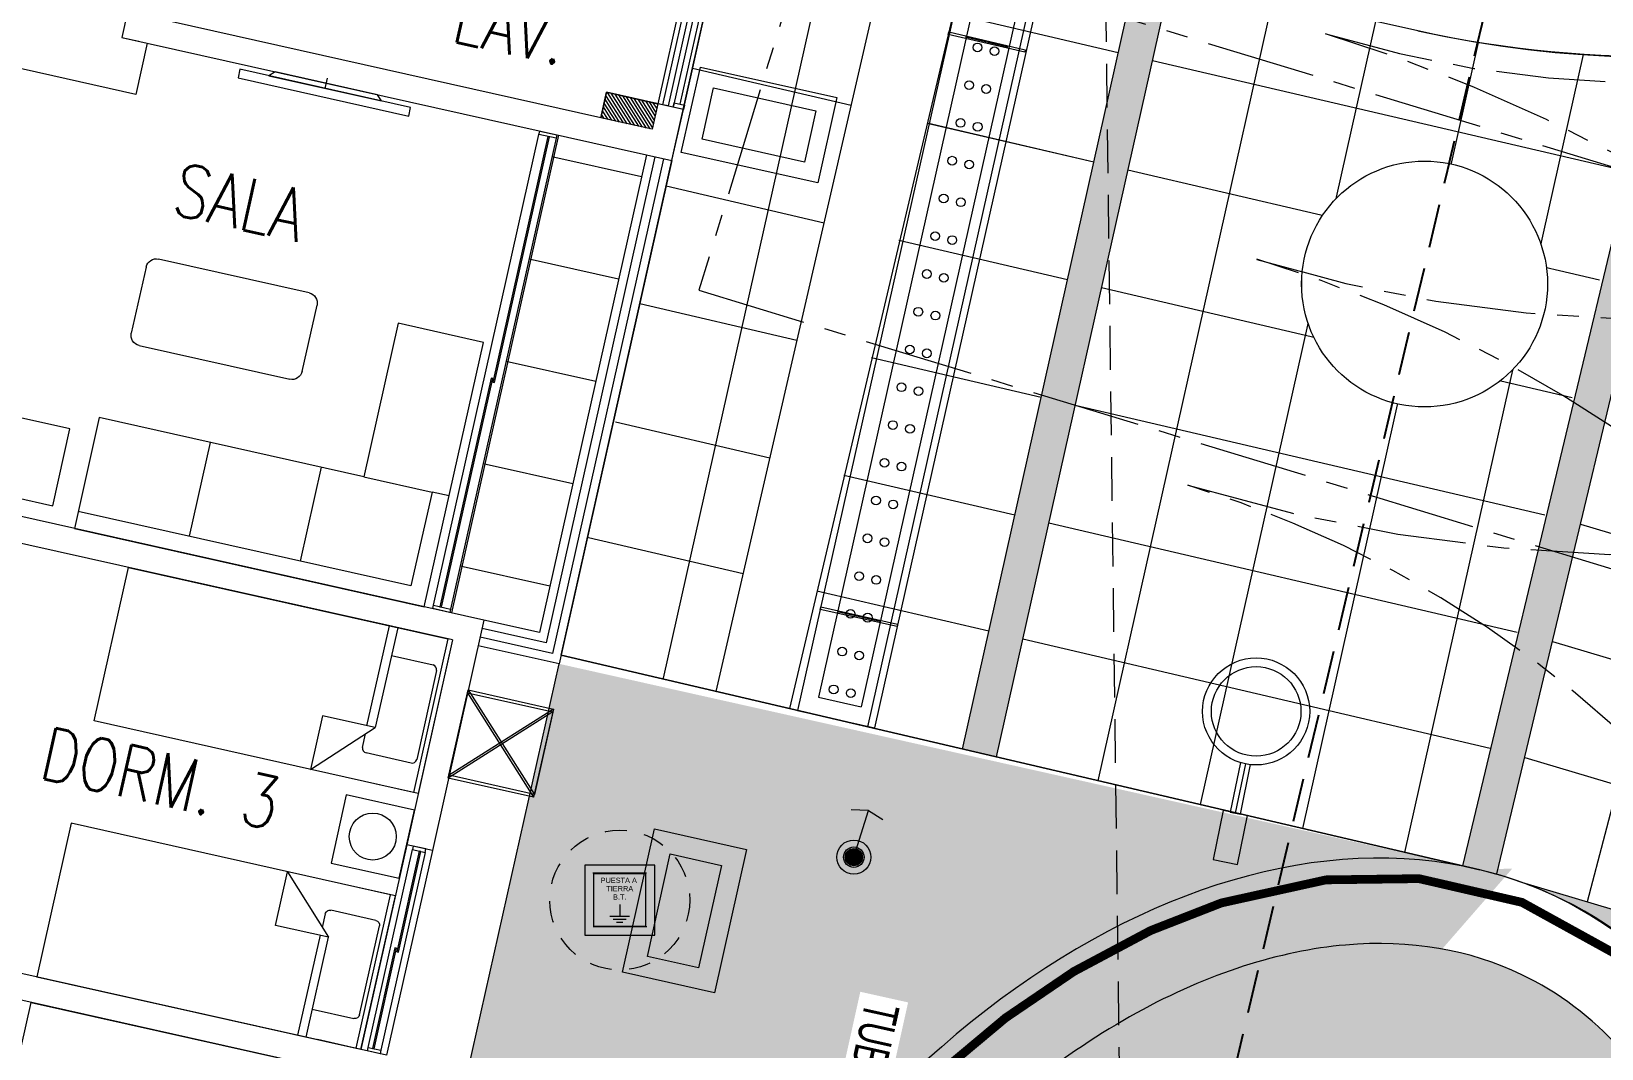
# Model space of a CAD drawing. Header units: millimetres. Extents: x 2471 to 2909, y 1327 to 1568.
# Drawn here: x 2634.28 to 2643.26, y 1494.86 to 1500.68 of the extents above; entities that cross this region are included whole.
import ezdxf
from ezdxf.enums import TextEntityAlignment as Align
from ezdxf.xclip import XClip

# ---------------------------------------------------------------- set-up
doc = ezdxf.new("R2010")
doc.units = ezdxf.units.MM
doc.header["$XCLIPFRAME"] = 2
doc.set_wipeout_variables(frame=1)
for name, pattern in [('ACAD_ISO07W100', [3, 0, -3]), ('CENTER', [2, 1.25, -0.25, 0.25, -0.25]), ('DASHED2', [0.375, 0.25, -0.125]), ('HIDDEN', [0.375, 0.25, -0.125])]:
    doc.linetypes.add(name, pattern=pattern)
doc.layers.get('0').update_dxf_attribs({"color": 251, "lineweight": 9})
doc.layers.get('DEFPOINTS').update_dxf_attribs({"color": 251, "lineweight": 9})
for name, color, linetype, lineweight in [('000 SOS 911 TEXTOS ACI', 7, 'Continuous', 9), ('000 SOS 911 TUB. ENTERRADA  ACI', 5, 'DASHED2', 25), ('A-Adoquines', 251, 'Continuous', 13), ('A-BARANDAS', 251, 'Continuous', 13), ('A-ESTRUCTURA-HATCH', 251, 'Continuous', 13), ('A-HATCH', 251, 'Continuous', 13), ('A-MOBILIARIO', 251, 'Continuous', 13), ('A-MURO BAJO', 251, 'Continuous', 13), ('A-MUROS', 251, 'Continuous', 13), ('A-PROYECCIONES', 251, 'HIDDEN', 13), ('A_30_DispositivosElect', 251, 'Continuous', 13), ('A_30_DispositivosSanit', 251, 'Continuous', 13), ('A_30_TableroElect', 251, 'Continuous', 13), ('A_50_TextoAmbiente', 251, 'Continuous', 13), ('DLP_MOBILIARIO FIJO', 251, 'Continuous', 13), ('DLP_MURO BAJO', 251, 'Continuous', 13), ('DLP_VERDE', 251, 'Continuous', 13)]:
    doc.layers.add(name, color=color, linetype=linetype, lineweight=lineweight)
doc.styles.add('ARIAL', font='arial.ttf')
doc.styles.add('PIPE', font='ARIALN.TTF', dxfattribs={"width": 0.8})
doc.styles.add('R100-200', font='romans.shx', dxfattribs={"width": 0.8, "height": 0.3})
pattern_1 = [(252.5, (2626.45104, 1388.43235), (0.1028379, -0.13710426), [0, -0.135128, 0, -0.15113, 0, -0.1444625]), (222.5, (2626.45104, 1388.43235), (0.01502412, -0.29575865), [0, -0.072898, 0, -0.121793, 0, -0.0466725]), (182.5, (2626.54062, 1388.49507), (-0.22649154, -0.15920515), [0, -0.04445, 0, -0.16002, 0, -0.208915]), (172.5, (2626.54062, 1388.49507), (-0.17416064, -0.21719985), [0, -0.022225, 0, -0.104902, 0, -0.120015])]

# ---------------------------------------------------------------- blocks, each defined once
blk = doc.blocks.new('TRAZO 2')
at = {"layer": 'A-Adoquines'}
h = blk.add_hatch(color=9, dxfattribs=at)
h.dxf.hatch_style = 1
h.paths.add_polyline_path([(71.0184, 154.4135), (70.8233, 154.4572), (69.8228, 149.9898), (70.0176, 149.9443)])
h.paths.add_polyline_path([(73.991, 153.9212), (80.1849, 152.0737), (80.2437, 152.2648), (74.4717, 153.9865, -0.02703), (73.7921, 153.9492), (72.6844, 149.3209), (72.782, 149.2981), (72.7821, 149.2981, -0.01102), (72.8785, 149.2727)])
h.paths.add_polyline_path([(73.02, 149.2271, -0.025435), (73.2322, 149.1385, -0.057742), (73.7338, 148.8055), (78.7224, 147.3175), (78.7811, 147.5087)])
h.paths.add_polyline_path([(79.8816, 147.1805), (79.2498, 147.3689), (79.1915, 147.1776), (79.8231, 146.9892)])
h.paths.add_polyline_path([(80.7025, 152.128), (80.6441, 151.9367), (81.2791, 151.7473), (81.3376, 151.9386)])
h.paths.add_polyline_path([(82.3803, 157.6248), (82.3219, 157.4335), (82.9595, 157.2388), (83.018, 157.43)])
h.paths.add_polyline_path([(79.8125, 158.409, -0.007938), (79.751, 158.2187), (81.875, 157.57), (81.9338, 157.7611)])
h.paths.add_polyline_path([(83.5662, 161.5103), (84.1993, 161.3169), (84.2597, 161.5146), (83.6266, 161.708)])
at = {"color": 8}
for p, q in [((70.7148, 153.9728), (69.7626, 154.1954)), ((73.6344, 153.2903), (70.9095, 153.9273))]:
    blk.add_line(p, q, dxfattribs=at)
for points in [[(68.1135, 150.3951), (69.471, 156.4568)], [(69.2823, 150.1162), (70.2816, 154.5786)], [(70.5984, 149.8086), (71.6004, 154.2831)], [(71.1834, 149.6718), (72.1866, 154.1517)], [(71.7684, 149.5351), (72.7752, 154.031)], [(72.3534, 149.3983), (73.3756, 153.9627)], [(69.1867, 153.6714), (68.2791, 153.8834)], [(74.6087, 153.7369), (73.3957, 149.1151)], [(70.5747, 153.3471), (69.6221, 153.5688)], [(70.5747, 153.3471), (69.6223, 153.5696)], [(73.4672, 152.6712), (70.7694, 153.3016)], [(69.0317, 152.999), (68.1283, 153.2101)], [(70.4239, 152.6737), (69.4595, 152.899)], [(73.3102, 151.9993), (70.6186, 152.6282)], [(68.8767, 152.3266), (67.9775, 152.5367)], [(70.2731, 152.0004), (69.3025, 152.2271)], [(73.1532, 151.3274), (70.4678, 151.9548)], [(68.7217, 151.6543), (67.839, 151.8605)], [(70.1223, 151.327), (69.1454, 151.5553)], [(72.9962, 150.6555), (70.3171, 151.2815)], [(73.3579, 151.276), (79.3866, 149.4778)], [(68.569, 150.9916), (67.6843, 151.1983)], [(69.9737, 150.6634), (68.9906, 150.8931)], [(72.8415, 149.9933), (70.1685, 150.6179)], [(73.1971, 150.6039), (79.1838, 148.8182)], [(73.0391, 149.9415), (80.0825, 147.8406)]]:
    blk.add_lwpolyline(points, dxfattribs=at)
for points in [[(69.8228, 149.9894), (70.8233, 154.4572)], [(70.0179, 149.9457), (71.0184, 154.4135)], [(72.6845, 149.3214), (73.7921, 153.9492)], [(72.879, 149.2749), (73.991, 153.9212), (80.1849, 152.0737)], [(72.782, 149.2981), (72.7821, 149.2981)], [(73.02, 149.2271), (78.7811, 147.5087)]]:
    blk.add_lwpolyline(points)
at = {"layer": 'A-Adoquines'}
blk.add_lwpolyline([(83.1884, 161.8409), (80.0215, 161.1566, -0.524695), (72.4278, 154.0976), (69.8811, 154.6684), (68.8335, 150.2211), (68.414, 150.3192), (69.81, 156.3753)], format="xyb", dxfattribs=at)
at = {"layer": 'A-HATCH'}
blk.add_lwpolyline([(65.6745, 142.2588), (66.9205, 141.9821), (67.1264, 142.9013), (67.3485, 142.8495, 0.099711), (67.7331, 141.2778, 0.257304), (69.6096, 139.8671, 0.13775), (71.3236, 140.2015, 0.129174), (73.5221, 142.1857, 0.104349), (74.6844, 145.0037, 0.124556), (74.561, 147.5253, 0.208461), (73.2322, 149.1385, 0.052972), (72.7817, 149.2982), (67.5273, 150.5264), (68.8822, 156.5832), (69.81, 156.3753)], format="xyb", dxfattribs=at)
blk = doc.blocks.new('EST P1')
at = {"layer": 'A-ESTRUCTURA-HATCH'}
h = blk.add_hatch(dxfattribs=at)
h.set_pattern_fill('ANSI31', color=256, scale=0.02)
h.set_pattern_definition([(45, (-226392.07709, -8188203.05961), (-0.04490128060535, 0.04490128060535), [])])
h.paths.add_polyline_path([(-3.61, 5.05), (-3.61, 4.85), (-44.785, 4.85), (-44.785, -0.15), (-46.99, -0.15), (-46.99, -11.15), (-3.61, -11.1501), (-3.61, -11.4001), (-47.24, -11.4001), (-47.24, 0.15), (-45.035, 0.15), (-45.035, 5.05)])
h.paths.add_polyline_path([(5.8757, 4.85), (5.8757, 5.05), (35.53, 5.05), (35.53, 4.85)])
h.paths.add_polyline_path([(47.915, 5.05), (35.58, 5.05), (35.58, 4.85), (47.915, 4.85)])
h.paths.add_polyline_path([(51.865, 4.85), (53.3757, 4.85), (53.3757, 5.05), (51.865, 5.05)])
edge = h.paths.add_edge_path()
edge.add_arc((63.3007, -0.15), 9.7, 360, 540)
edge.add_line((53.6007, -0.15), (53.8007, -0.15))
edge.add_arc((63.3007, -0.15), 9.5, 0.90471, 180, ccw=False)
edge.add_line((72.7995, 0), (70.3507, 0))
edge.add_line((70.3507, 0), (70.3507, -0.1499))
edge.add_line((70.3507, -0.1499), (73.0007, -0.15))
edge = h.paths.add_edge_path()
edge.add_arc((63.3007, -0.15), 3.3, 0.00085, 49.99468)
edge.add_line((65.4221, 2.3777), (65.4222, -0.15))
edge.add_line((65.4222, -0.15), (65.2722, -0.15))
edge.add_line((65.2722, -0.15), (65.2721, 2.4964))
edge.add_arc((63.3007, -0.15), 3.3, 53.31658, 179.99996)
edge.add_line((60.0007, -0.15), (59.8007, -0.15))
edge.add_arc((63.3007, -0.15), 3.5, 2.45736, 179.99993, ccw=False)
edge.add_line((66.7975, 0.0001), (69.4507, 0))
edge.add_line((69.4507, 0), (69.4507, -0.1499))
edge.add_line((69.4507, -0.1499), (66.6007, -0.1499))
h.paths.add_polyline_path([(-3.56, -11.15), (35.53, -11.15), (35.53, -11.4001), (-3.56, -11.4001)])
h.paths.add_polyline_path([(35.58, -11.1501), (71.88, -11.1501), (71.88, -11.4001), (35.58, -11.4)])
blk = doc.blocks.new('A$C47ad906b')
at = {"linetype": 'ACAD_ISO07W100'}
blk.add_blockref('EST P1', (27.0859, 53.6317), dxfattribs=at)
blk = doc.blocks.new('IS_PLANTA GENERAL')
for p, q in [((12.3185, -40.336), (11.3199, -44.7947)), ((12.3943, -40.4554), (11.4394, -44.719)), ((12.7577, -40.4343), (11.7591, -44.8931)), ((12.6382, -40.5101), (11.6833, -44.7737)), ((12.1804, -40.9272), (12.1839, -40.9126)), ((12.6186, -41.0295), (12.1804, -40.9272)), ((12.1839, -40.9126), (12.6221, -41.0149)), ((12.5229, -40.9999), (12.2794, -40.943)), ((12.6221, -41.0149), (12.6186, -41.0295)), ((11.4495, -44.2162), (11.4528, -44.2015)), ((11.8886, -44.3145), (11.4495, -44.2162)), ((11.4528, -44.2015), (11.8919, -44.2999)), ((11.7926, -44.2857), (11.5486, -44.2311)), ((11.8919, -44.2999), (11.8886, -44.3145)), ((11.4394, -44.719), (11.6833, -44.7737)), ((11.4394, -44.719), (11.6833, -44.7737)), ((11.3199, -44.7947), (11.7591, -44.8931))]:
    blk.add_line(p, q)
for centre in [(12.3488, -41.0014), (12.4464, -41.0233), (12.3005, -41.2175), (12.398, -41.2393), (12.2521, -41.4335), (12.3497, -41.4553), (12.2037, -41.6495), (12.3013, -41.6714), (12.1553, -41.8655), (12.2529, -41.8874), (12.1069, -42.0816), (12.2045, -42.1034), (12.0586, -42.2976), (12.1561, -42.3194), (12.0102, -42.5136), (12.1078, -42.5355), (11.9618, -42.7296), (12.0594, -42.7515), (11.9134, -42.9456), (12.011, -42.9675), (11.865, -43.1617), (11.9626, -43.1835), (11.8166, -43.3777), (11.9142, -43.3995), (11.7683, -43.5937), (11.8658, -43.6156), (11.7199, -43.8097), (11.8175, -43.8316), (11.6715, -44.0258), (11.7691, -44.0476), (11.6231, -44.2418), (11.7207, -44.2636), (11.5747, -44.4578), (11.6723, -44.4797), (11.5263, -44.6738), (11.6239, -44.6957)]:
    blk.add_circle(centre, 0.025)
blk = doc.blocks.new('1 PLAZA')
for p, q in [((-0.45, 0), (0.45, 0)), ((-0.45, 0), (-0.45, -0.2551)), ((0.45, 0), (0.45, -0.2551)), ((-0.2859, -0.3221), (-0.2859, -0.0781)), ((-0.2592, -0.0513), (0.2619, -0.0513)), ((0.2887, -0.0781), (0.2887, -0.3415)), ((-0.45, -0.3221), (0.1356, -0.3221)), ((0.45, -0.6318), (0.1356, -0.3221)), ((0.1356, -0.3221), (0.1356, -0.6318)), ((0.1356, -0.371), (-0.45, -0.371)), ((0.2619, -0.3683), (0.1825, -0.3683)), ((0.1356, -0.6318), (0.45, -0.6318))]:
    blk.add_line(p, q)
blk.add_lwpolyline([(-0.45, -1.9), (-0.45, -0.0287), (0.45, -0.0287), (0.45, -1.9)], close=True)
for centre, start, end in [((-0.2592, -0.0781), 90, 180), ((0.2619, -0.0781), 0, 90), ((0.2619, -0.3415), 270, 0)]:
    blk.add_arc(centre, 0.0267, start, end)
blk = doc.blocks.new('A$C4BFA03A9')
for points in [[(0.06, -0.5), (0.11, -0.5), (0.11, 0.5), (0.06, 0.5)], [(0.03, -0.3), (0.06, -0.33), (0.06, 0.33), (0.03, 0.3)]]:
    blk.add_lwpolyline(points, close=True)
at = {"layer": 'A-PROYECCIONES', "ltscale": 0.15}
blk.add_line((0.06, 0), (0, 0), dxfattribs=at)
blk = doc.blocks.new('VELADOR')
blk.add_lwpolyline([(0, 0.4), (0, 0), (0.4, 0), (0.4, 0.4)], close=True)
blk.add_circle((0.2, 0.2), 0.1344)
blk = doc.blocks.new('VP.120')
at = {"layer": 'A-MURO BAJO'}
for p, q in [((0, 0), (1.2, 0)), ((0, -0.15), (1.2, -0.15))]:
    blk.add_line(p, q, dxfattribs=at)
at = {"layer": 'DLP_MOBILIARIO FIJO', "color": 251}
for p, q in [((0.02, -0.0375), (1.18, -0.0375)), ((1.18, -0.1125), (0.02, -0.1125))]:
    blk.add_line(p, q, dxfattribs=at)
at = {"layer": 'DLP_MOBILIARIO FIJO', "color": 6}
for points in [[(0, -0.1125), (0.02, -0.1125), (0.02, -0.0375), (0, -0.0375)], [(1.2, -0.1125), (1.18, -0.1125), (1.18, -0.0375), (1.2, -0.0375)]]:
    blk.add_lwpolyline(points, close=True, dxfattribs=at)
at = {"layer": 'DLP_MOBILIARIO FIJO', "elevation": 0}
for points in [[(0.61, -0.0625), (0.02, -0.0625), (0.02, -0.0725), (0.61, -0.0725)], [(0.59, -0.0875), (1.18, -0.0875), (1.18, -0.0775), (0.59, -0.0775)]]:
    blk.add_lwpolyline(points, close=True, dxfattribs=at)
blk = doc.blocks.new('SOFA SEC')
for p, q in [((0, 0.65), (0.1, 0.65)), ((0.1, 0.65), (0.1, 0.1)), ((0.5, 0.65), (0.1, 0.65)), ((0.75, 0.65), (0.75, 0.1)), ((1.4, 0.65), (1.4, 0.1)), ((0.1, 0.1), (2.05, 0.1))]:
    blk.add_line(p, q)
blk.add_lwpolyline([(0.5, 1.55), (0.5, 0.65), (2.05, 0.65), (2.05, 0), (0, 0), (0, 1.55)], close=True)
blk = doc.blocks.new('MESA CENTRO')
for p, q in [((-0.1937, 0), (0.1937, 0)), ((-0.2537, -0.9421), (-0.2537, -0.06)), ((0.2537, -0.06), (0.2537, -0.9421)), ((0.1937, -1.0021), (-0.1937, -1.0021))]:
    blk.add_line(p, q)
for centre, start, end in [((-0.1937, -0.06), 90, 180), ((0.1937, -0.06), 0, 90), ((-0.1937, -0.9421), 180, 270), ((0.1937, -0.9421), 270, 0)]:
    blk.add_arc(centre, 0.06, start, end)
blk = doc.blocks.new('TF_P1')
at = {"layer": 'A-HATCH'}
h = blk.add_hatch(dxfattribs=at)
h.set_pattern_fill('ANSI31', color=8, scale=0.005)
h.set_pattern_definition([(45, (12.150002, 4.725006), (-0.01122532, 0.01122532), [])])
h.paths.add_polyline_path([(12, 10.6), (11.85, 10.6), (11.85, 10.9), (12, 10.9)])
h = blk.add_hatch(dxfattribs=at)
h.set_pattern_fill('_USER', color=8, scale=0.6, double=1, pattern_type=0)
h.set_pattern_definition([(0, (12.15, 10.9), (0, 0.6), []), (90, (12.15, 10.9), (-0.6, 4e-17), [])])
h.paths.add_polyline_path([(12.15, 10.9), (12.15, 10.375), (14.95, 10.375), (14.95, 10.9)])
at = {"color": 8}
blk.add_lwpolyline([(11.85, 10.93), (10.5, 10.93), (10.5, 10.96), (11.85, 10.96)], close=True, dxfattribs=at)
at = {"layer": 'A-BARANDAS', "color": 8, "elevation": 0}
for points in [[(12.15, 11), (15.05, 11), (15.05, 10.575)], [(12.15, 10.95), (15, 10.95), (15, 10.575)]]:
    blk.add_lwpolyline(points, dxfattribs=at)
at = {"layer": 'A-HATCH', "color": 8}
blk.add_lwpolyline([(12, 10.6), (11.85, 10.6), (11.85, 10.9), (12, 10.9)], close=True, dxfattribs=at)
at = {"layer": 'A-MOBILIARIO', "color": 8}
for p, q in [((11.825, 11.05), (10.4375, 11.05)), ((11.825, 11.025), (10.4375, 11.025))]:
    blk.add_line(p, q, dxfattribs=at)
at = {"layer": 'A-MOBILIARIO', "color": 8, "elevation": 0}
for points in [[(11.85, 10.99), (11.825, 10.99), (11.825, 11.05), (11.85, 11.05)], [(14.4, 8.025), (14.4, 7.575), (14.85, 7.575), (14.85, 8.025)]]:
    blk.add_lwpolyline(points, close=True, dxfattribs=at)
at = {"layer": 'A-MUROS', "color": 8}
for p, q in [((11.85, 11.05), (11.85, 10.9)), ((11.85, 11.05), (11.85, 10.6)), ((12.15, 11.05), (11.85, 11.05)), ((12.15, 7.825), (12.15, 11.05)), ((11.85, 10.6), (12, 10.6)), ((12, 10.6), (12, 7.825)), ((14.95, 10.575), (14.95, 7.175)), ((14.95, 10.575), (16.3, 10.575)), ((16.3, 10.575), (16.3, 10.425)), ((17.5, 10.575), (17.5, 7.175)), ((17.65, 10.575), (17.65, 7.175)), ((15.1, 10.425), (15.1, 7.525)), ((15.1, 10.425), (16.3, 10.425)), ((12, 7.825), (12.15, 7.825))]:
    blk.add_line(p, q, dxfattribs=at)
at = {"layer": 'DLP_MOBILIARIO FIJO', "color": 8, "elevation": 0}
for points in [[(12.17, 10.275), (12.15, 10.275), (12.15, 10.375), (12.17, 10.375)], [(13.61, 10.3375), (12.17, 10.3375), (12.17, 10.3275), (13.61, 10.3275)], [(14.95, 10.275), (14.93, 10.275), (14.93, 10.375), (14.95, 10.375)], [(13.59, 10.3125), (14.93, 10.3125), (14.93, 10.3225), (13.59, 10.3225)]]:
    blk.add_lwpolyline(points, close=True, dxfattribs=at)
at = {"layer": 'DLP_MURO BAJO', "color": 8}
for p, q in [((15.1, 11.05), (15.1, 10.575)), ((10.5, 10.99), (11.85, 10.99)), ((10.5, 10.9), (11.85, 10.9)), ((12.17, 10.375, 0), (14.93, 10.375, 0)), ((14.93, 10.275, 0), (12.17, 10.275, 0))]:
    blk.add_line(p, q, dxfattribs=at)
at = {"layer": 'DLP_MURO BAJO', "color": 8, "elevation": 0}
for points in [[(12.15, 11.05), (15.1, 11.05)], [(12.15, 10.9), (14.95, 10.9), (14.95, 10.575)], [(12.15, 7.975), (12.45, 7.975), (12.45, 6.575), (12, 6.575), (12, 7.825), (12.15, 7.825), (12.15, 7.925)]]:
    blk.add_lwpolyline(points, dxfattribs=at)
at = {"color": 8}
blk.add_blockref('VP.120', (16.3, 10.575, 0), dxfattribs=at)
at = {"layer": 'A-MOBILIARIO', "color": 8, "extrusion": (-4.49068e-08, 3.60286e-08, 1)}
for name, p in [('1 PLAZA', (15.55, 10.425, 0)), ('VELADOR', (16.0971, 10.025, 0)), ('1 PLAZA', (18.1, 10.425, 0))]:
    blk.add_blockref(name, p, dxfattribs=at)
at = {"layer": 'A-MOBILIARIO', "color": 8, "extrusion": (-4.49068e-08, -3.60286e-08, -1), "zscale": -1}
blk.add_blockref('1 PLAZA', (-17.05, 10.425, 0), dxfattribs=at)
at = {"layer": 'A-MOBILIARIO', "color": 8, "xscale": -1}
for name, p, rotation in [('SOFA SEC', (14.95, 10.225, 0), 90.00043285210192), ('MESA CENTRO', (13.5947, 8.2479, 0), 180.0000225791111)]:
    blk.add_blockref(name, p, dxfattribs=dict(at, rotation=rotation))
at = {"layer": 'A-MOBILIARIO', "color": 8}
blk.add_blockref('A$C4BFA03A9', (12.12, 9.025, 0), dxfattribs=at)
blk = doc.blocks.new('A$C4760cff2')
at = {"layer": 'A_50_TextoAmbiente', "style": 'R100-200', "width": 0.8}
for s, p in [('LAV.', (20.9551, 35.3673)), ('SALA', (19.3538, 34.3799)), ('DORM. 3', (18.5967, 31.1532))]:
    blk.add_text(s, height=0.3, rotation=347.38086, dxfattribs=at).set_placement(p)
blk = doc.blocks.new('Buzoneta Proy')
blk.add_wipeout([(1.5, 0), (1.487, 0.196), (1.449, 0.388), (1.386, 0.574), (1.299, 0.75), (1.19, 0.913), (1.061, 1.061), (0.913, 1.19), (0.75, 1.299), (0.574, 1.386), (0.388, 1.449), (0.196, 1.487), (0, 1.5), (-0.196, 1.487), (-0.388, 1.449), (-0.574, 1.386), (-0.75, 1.299), (-0.913, 1.19), (-1.061, 1.061), (-1.19, 0.913), (-1.299, 0.75), (-1.386, 0.574), (-1.449, 0.388), (-1.487, 0.196), (-1.5, 0), (-1.487, -0.196), (-1.449, -0.388), (-1.386, -0.574), (-1.299, -0.75), (-1.19, -0.913), (-1.061, -1.061), (-0.913, -1.19), (-0.75, -1.299), (-0.574, -1.386), (-0.388, -1.449), (-0.196, -1.487), (0, -1.5), (0.196, -1.487), (0.388, -1.449), (0.574, -1.386), (0.75, -1.299), (0.913, -1.19), (1.061, -1.061), (1.19, -0.913), (1.299, -0.75), (1.386, -0.574), (1.449, -0.388), (1.487, -0.196)])
blk.add_circle((0, 0), 1.5)
at = {"layer": 'DEFPOINTS'}
blk.add_lwpolyline([(0, 0), (0, 0)], dxfattribs=at)
blk = doc.blocks.new('desague')
at = {"layer": 'A_30_DispositivosSanit', "xscale": 0.4687499984727791, "yscale": 0.4687499984727791, "zscale": 0.4687499984727791, "rotation": 266.6797730016834}
blk.add_blockref('Buzoneta Proy', (2.2174, -3.6265), dxfattribs=at)
blk = doc.blocks.new('spat1')
at = {"layer": 'A_30_TableroElect'}
for p, q in [((0.1526, 0.1544), (-0.154, 0.153)), ((0, -0.0261), (0, -0.0916)), ((0.154, -0.1522), (-0.1526, -0.1536)), ((-0.0562, -0.0916), (0.0562, -0.0916)), ((-0.0371, -0.1089), (0.0371, -0.1089)), ((-0.018, -0.1261), (0.018, -0.1261))]:
    blk.add_line(p, q, dxfattribs=at)
for points in [[(-0.2, -0.2), (0.2, -0.2), (0.2, 0.2), (-0.2, 0.2)], [(-0.15, -0.15), (0.15, -0.15), (0.15, 0.15), (-0.15, 0.15)]]:
    blk.add_lwpolyline(points, close=True, dxfattribs=at)
at = {"layer": 'A_30_TableroElect', "linetype": 'HIDDEN', "ltscale": 0.5}
blk.add_circle((0, 0), 0.4, dxfattribs=at)
at = {"layer": 'A_30_TableroElect', "style": 'ARIAL'}
for s, p in [('PUESTA A ', (0, 0.113)), ('TIERRA', (0, 0.0659)), ('B.T.', (0, 0.0175))]:
    blk.add_text(s, height=0.03, dxfattribs=at).set_placement(p, align=Align.MIDDLE_CENTER)
blk = doc.blocks.new('CAJA CDA  125')
at = {"layer": 'A_30_DispositivosElect'}
for p, q in [((0.25, 0.5), (-0.25, 0)), ((-0.25, 0.5), (0.25, 0))]:
    blk.add_line(p, q, dxfattribs=at)
blk.add_lwpolyline([(-0.25, 0.5), (0.25, 0.5), (0.25, 0), (-0.25, 0)], close=True, dxfattribs=at)
blk = doc.blocks.new('IE_pozo de luz-27.03.2025')
at = {"layer": 'A_30_TableroElect', "rotation": 347.3818860760726}
blk.add_blockref('CAJA CDA  125', (-31.0495, -9.8842), dxfattribs=at)
at = {"layer": 'A_30_TableroElect'}
blk.add_blockref('spat1', (-30.3129, -10.5279), dxfattribs=at)
blk = doc.blocks.new('cajas de desague')
at = {"elevation": 0}
for points in [[(93.1622, -14.3552), (92.7008, -15.0087), (92.2924, -14.7204), (92.7538, -14.0668)], [(92.7777, -14.2061), (93.0228, -14.3791), (92.6767, -14.8693), (92.4317, -14.6963)]]:
    blk.add_lwpolyline(points, close=True, dxfattribs=at)
blk = doc.blocks.new('cajas drenaje pluvial')
at = {"elevation": 0}
for points in [[(-22.8162, 87.166), (-22.2892, 87.048), (-22.4727, 86.2283), (-22.9997, 86.3463)], [(-22.7253, 87.0227), (-22.4326, 86.9572), (-22.5636, 86.3717), (-22.8564, 86.4372)]]:
    blk.add_lwpolyline(points, close=True, dxfattribs=at)
blk = doc.blocks.new('POSTE LED')
at = {"layer": 'A_30_DispositivosElect'}
blk.add_lwpolyline([(0.2853, 0.0712), (0, 0.0712), (0, -0.0712), (0.2853, -0.0712)], close=True, dxfattribs=at)
for points in [[(0.5745, 0.0294), (0.2853, 0.0294), (0.2853, -0.0294), (0.5745, -0.0294)], [(0.5725, 0), (0.2853, 0)]]:
    blk.add_lwpolyline(points, dxfattribs=at)
for radius in [0.3063, 0.2561]:
    blk.add_circle((0.8788, 0), radius, dxfattribs=at)
blk = doc.blocks.new('L10')
at = {"layer": 'A_30_DispositivosElect'}
blk.add_hatch(color=256, dxfattribs=at).paths.add_polyline_path([(-0.0244, 0, 1), (0.0244, 0, 1)])
for p, q in [((-0.0002, 0.1399), (-0.0475, 0.1271)), ((-0.0002, 0.1399), (0.0471, 0.1272)), ((0, 0), (0, 0.1399))]:
    blk.add_line(p, q, dxfattribs=at)
for radius in [0.0488, 0.0292, 0.0244]:
    blk.add_circle((0, 0), radius, dxfattribs=at)

msp = doc.modelspace()

# ---------------------------------------------------------------- linework, layer by layer
at = {"layer": 'A-MURO BAJO', "ltscale": 0.5}
msp.add_arc((2643.5645, 1506.8351, 0), 6.3, 257.54728, 75.73467, dxfattribs=at)

# ---------------------------------------------------------------- block references
at = {"rotation": 0.008731308866726288}
msp.add_blockref('TRAZO 2', (2569.8017, 1346.5747, 0), dxfattribs=at)

# ---------------------------------------------------------------- next in the draw order: block references
at = {"linetype": 'ACAD_ISO07W100'}
ref = msp.add_blockref('A$C47ad906b', (2601.7285, 1500.8349, 0), dxfattribs=dict(at, rotation=257.382711444673))
XClip(ref).set_block_clipping_path([(-32.7771099955, 2.2226421868), (98.966152451, 2.2311685525), (98.9658266148, 7.2312249728), (99.7946497677, 7.2312789899), (100.0860832045, 13.4814635285), (100.1766123548, 17.3149815146), (100.3267845167, 20.5304395065), (97.1711962195, 20.6773210117), (93.5338054346, 23.2807166483), (85.4122358067, 23.2798339301), (85.4121779315, 21.8087508774), (84.8685753467, 21.4595517737), (84.2744105561, 21.0140181032), (83.7236675164, 20.5315185136), (83.2217984032, 20.020823719), (82.9119482925, 19.6642585539), (82.6902667088, 19.3857521464), (82.4208442196, 19.0171344008), (81.5253252406, 21.681570397), (-19.0374325849, 21.6816708043), (-22.9522799095, 17.2482101666), (-26.3217196958, 13.732875739), (-31.4099124894, 12.2080788992), (-35.6628028844, 13.1383932107)])

# ---------------------------------------------------------------- next in the draw order: block references
at = {"layer": 'A_30_DispositivosSanit'}
msp.add_blockref('IS_PLANTA GENERAL', (2627.3389, 1541.5903), dxfattribs=at)

# ---------------------------------------------------------------- next in the draw order: block references
at = {"color": 251, "rotation": 257.381886132596}
msp.add_blockref('TF_P1', (2629.8114, 1514.2118, 0), dxfattribs=at)

# ---------------------------------------------------------------- next in the draw order: linework, layer by layer
at = {"layer": 'A-PROYECCIONES', "color": 8, "linetype": 'CENTER', "ltscale": 0.5, "transparency": 33554623, "elevation": 0}
msp.add_lwpolyline([(2641.6795, 1500.6667, 1.024092), (2645.1539, 1513.0862), (2640.682, 1514.2232, -0.168331), (2635.6789, 1517.5191), (2635.2794, 1518.0395)], format="xyb", dxfattribs=at)

# ---------------------------------------------------------------- next in the draw order: block references
msp.add_blockref('A$C4760cff2', (2615.7147, 1465.2582, 0))

# ---------------------------------------------------------------- next in the draw order: block references
msp.add_blockref('desague', (2640.027, 1502.8622))

# ---------------------------------------------------------------- next in the draw order: hatches: boundary and pattern name
at = {"layer": 'DLP_VERDE'}
h = msp.add_hatch(dxfattribs=at)
h.set_pattern_fill('AR-SAND', color=256, scale=0.0035, angle=215)
h.set_pattern_definition(pattern_1)
edge = h.paths.add_edge_path()
edge.add_ellipse((2643.2727, 1489.7849), major_axis=(-4.9175, 3.9859), ratio=0.941362, start_angle=313.95402, end_angle=403.92078, ccw=False)
edge.add_line((2642.5607, 1495.8839), (2637.2954, 1497.0625))
edge.add_line((2637.2954, 1497.0625), (2635.6604, 1489.7631))
edge.add_line((2635.6604, 1489.7631), (2637.1285, 1489.4345))
edge.add_line((2637.1285, 1489.4345), (2637.1279, 1489.4448))
h = msp.add_hatch(dxfattribs=at)
h.set_pattern_fill('AR-SAND', color=256, scale=0.0035, angle=215)
h.set_pattern_definition(pattern_1)
edge = h.paths.add_edge_path()
edge.add_spline(control_points=[(2642.8004, 1495.2845), (2642.5041, 1495.4265), (2642.166, 1495.4867), (2641.4175, 1495.4211), (2641.0078, 1495.2923), (2640.1841, 1494.8376), (2639.7714, 1494.5122), (2639.0174, 1493.7077), (2638.6763, 1493.2294), (2638.1217, 1492.1926), (2637.9085, 1491.6345), (2637.6415, 1490.526), (2637.588, 1489.976), (2637.6415, 1488.9721), (2637.7484, 1488.5193), (2638.0866, 1487.7777), (2638.3155, 1487.4897), (2638.8515, 1487.0872), (2639.1599, 1486.9689), (2639.8565, 1486.9057), (2640.2465, 1486.9639), (2640.7325, 1487.1534), (2640.8126, 1487.1883), (2640.8929, 1487.2269)], knot_values=[0, 0, 0, 0, 0.376125, 0.376125, 0.752249, 0.752249, 1.128374, 1.128374, 1.504499, 1.504499, 1.880624, 1.880624, 2.256748, 2.256748, 2.632873, 2.632873, 3.008998, 3.008998, 3.385122, 3.385122, 3.761247, 3.761247, 3.834879, 3.834879, 3.834879, 3.834879], degree=3, periodic=0)
edge.add_line((2640.8929, 1487.2269), (2641.1039, 1486.787))
edge.add_ellipse((2640.8412, 1491.1958), major_axis=(2.17, 4.5286), ratio=0.667469, start_angle=219.7234, end_angle=291.58977)
edge.add_line((2644.4502, 1491.5153), (2643.9709, 1491.6068))
edge.add_spline(control_points=[(2643.9709, 1491.6068), (2644.0204, 1491.8656), (2644.0523, 1492.1218), (2644.0958, 1492.901), (2644.0432, 1493.3977), (2643.7967, 1494.2463), (2643.6042, 1494.5969), (2643.199, 1495.0429), (2643.0093, 1495.1844), (2642.8004, 1495.2845)], knot_values=[5.089214, 5.089214, 5.089214, 5.089214, 5.265746, 5.265746, 5.641871, 5.641871, 6.017995, 6.017995, 6.283185, 6.283185, 6.283185, 6.283185], degree=3, periodic=0)

# ---------------------------------------------------------------- next in the draw order: linework, layer by layer
at = {"layer": 'A-MURO BAJO', "ltscale": 0.5}
msp.add_line((2637.3061, 1497.1114, 0), (2642.5607, 1495.8839, 0), dxfattribs=at)
at = {"layer": 'A-MURO BAJO', "ltscale": 0.5, "elevation": 0}
msp.add_lwpolyline([(2637.1285, 1489.4345), (2635.6604, 1489.7631), (2637.2954, 1497.0625)], dxfattribs=at)
at = {"layer": 'A-MURO BAJO', "ltscale": 0.5}
for start_param, end_param in [(0.142256, 3.271568), (5.089202, 6.425441)]:
    msp.add_ellipse((2640.8412, 1491.1958, 0), major_axis=(2.17, 4.5286), ratio=0.667469, start_param=start_param, end_param=end_param, dxfattribs=at)
at = {"layer": 'A-MURO BAJO'}
msp.add_open_spline([(2644.3437, 1493.7191, 0), (2644.3416, 1493.7282, 0), (2644.3394, 1493.7373, 0), (2644.1998, 1494.3183, 0), (2643.9482, 1494.8027, 0), (2643.4199, 1495.3554, 0), (2643.2029, 1495.5137, 0), (2642.9649, 1495.6278, 0), (2642.6687, 1495.7697, 0), (2642.3396, 1495.8431, 0), (2641.4909, 1495.8458, 0), (2640.9502, 1495.6969, 0), (2639.8909, 1495.1182, 0), (2639.3735, 1494.6889, 0), (2638.4658, 1493.6309, 0), (2638.076, 1493.003, 0), (2637.5005, 1491.6699, 0), (2637.3152, 1490.9657, 0), (2637.23, 1490.0924, 0), (2637.2211, 1489.8957, 0), (2637.2283, 1489.4401, 0), (2637.195, 1489.4382, 0), (2637.1617, 1489.4363, 0), (2637.1285, 1489.4345, 0)], degree=3, knots=[0, 0, 0, 0, 0.007003, 0.007003, 0.447636, 0.447636, 0.694928, 0.694928, 0.694928, 1.002589, 1.002589, 1.443222, 1.443222, 1.883855, 1.883855, 2.324488, 2.324488, 2.765122, 2.765122, 2.895595, 2.895595, 2.895595, 3.895595, 3.895595, 3.895595, 3.895595], dxfattribs=at)
at = {"layer": 'A-MURO BAJO', "ltscale": 0.5}
for points, knots in [([(2642.8004, 1495.2845, 0), (2642.5041, 1495.4265, 0), (2642.166, 1495.4867, 0), (2641.4175, 1495.4211, 0), (2641.0078, 1495.2923, 0), (2640.1841, 1494.8376, 0), (2639.7714, 1494.5122, 0), (2639.0174, 1493.7077, 0), (2638.6763, 1493.2294, 0), (2638.1217, 1492.1926, 0), (2637.9085, 1491.6345, 0), (2637.6415, 1490.526, 0), (2637.588, 1489.976, 0), (2637.6415, 1488.9721, 0), (2637.7484, 1488.5193, 0), (2638.0866, 1487.7777, 0), (2638.3155, 1487.4897, 0), (2638.8515, 1487.0872, 0), (2639.1599, 1486.9689, 0), (2639.8565, 1486.9057, 0), (2640.2465, 1486.9639, 0), (2640.7325, 1487.1534, 0), (2640.8126, 1487.1883, 0), (2640.8929, 1487.2269, 0)], [0, 0, 0, 0, 0.376125, 0.376125, 0.752249, 0.752249, 1.128374, 1.128374, 1.504499, 1.504499, 1.880624, 1.880624, 2.256748, 2.256748, 2.632873, 2.632873, 3.008998, 3.008998, 3.385122, 3.385122, 3.761247, 3.761247, 3.834879, 3.834879, 3.834879, 3.834879]), ([(2643.9709, 1491.6068, 0), (2644.0204, 1491.8656, 0), (2644.0523, 1492.1218, 0), (2644.0958, 1492.901, 0), (2644.0432, 1493.3977, 0), (2643.7967, 1494.2463, 0), (2643.6042, 1494.5969, 0), (2643.199, 1495.0429, 0), (2643.0093, 1495.1844, 0), (2642.8004, 1495.2845, 0)], [5.089214, 5.089214, 5.089214, 5.089214, 5.265746, 5.265746, 5.641871, 5.641871, 6.017995, 6.017995, 6.283185, 6.283185, 6.283185, 6.283185])]:
    msp.add_open_spline(points, degree=3, knots=knots, dxfattribs=at)
at = {"layer": 'A-PROYECCIONES'}
msp.add_line((2640.8794, 1464.998, 0), (2640.1872, 1519.2385, 0), dxfattribs=at)
at = {"layer": 'A-PROYECCIONES', "color": 8, "linetype": 'CENTER', "ltscale": 0.5, "transparency": 33554623, "elevation": 0}
for points in [[(2640.8904, 1498.0846, 1.024092), (2645.8192, 1515.703), (2641.3473, 1516.84, -0.168331), (2637.8206, 1519.1633), (2637.4197, 1519.6854)], [(2641.2849, 1499.3757, 1.024092), (2645.4865, 1514.3946), (2641.0147, 1515.5316, -0.168331), (2636.7497, 1518.3412), (2636.4047, 1518.7905)], [(2641.6787, 1500.667, -0.414392), (2647.7574, 1489.2445, -0.414303)], [(2641.2855, 1499.3776, -0.414408), (2646.4668, 1489.6406)], [(2640.8911, 1498.0844, -0.414429), (2645.1751, 1490.0328, -0.414303)]]:
    msp.add_lwpolyline(points, format="xyb", dxfattribs=at)
msp.add_lwpolyline([(2643.8334, 1497.4476), (2644.4758, 1499.5517), (2638.7372, 1501.3035), (2638.0949, 1499.1994)], close=True, dxfattribs=at)
at = {"layer": 'A_30_DispositivosElect', "linetype": 'HIDDEN', "ltscale": 30, "const_width": 0.05, "elevation": 0}
msp.add_lwpolyline([(2637.2284, 1489.4404), (2637.2311, 1490.0256), (2637.3016, 1490.6902), (2637.4348, 1491.314), (2637.5955, 1491.8411), (2637.7565, 1492.2617), (2637.9851, 1492.7556), (2638.2506, 1493.2329), (2638.6469, 1493.8201), (2638.8946, 1494.1307), (2639.4096, 1494.6701), (2639.8481, 1495.0371), (2640.2388, 1495.3027), (2640.6774, 1495.5367), (2641.0826, 1495.6949), (2641.6806, 1495.8268), (2642.2126, 1495.8338), (2642.8012, 1495.6982), (2643.3272, 1495.4081), (2643.7112, 1495.0439), (2643.9902, 1494.6417), (2644.1932, 1494.2117), (2644.3438, 1493.7194), (2644.4387, 1493.7413)], dxfattribs=at)

# ---------------------------------------------------------------- next in the draw order: block references
for name, p in [('cajas drenaje pluvial', (2660.6562, 1408.9521)), ('IE_pozo de luz-27.03.2025', (2667.9547, 1506.2391, 0))]:
    msp.add_blockref(name, p)
at = {"layer": 'A_30_DispositivosElect'}
for name, p, rotation in [('POSTE LED', (2641.105, 1495.9294, 0), 78.43490696960548), ('CAJA CDA  125', (2636.9103, 1496.3705, 0), 347.3818861330537)]:
    msp.add_blockref(name, p, dxfattribs=dict(at, rotation=rotation))
at = {"layer": 'A_30_DispositivosElect', "xscale": 2, "yscale": 2, "zscale": 2, "rotation": 342.5768799623835}
msp.add_blockref('L10', (2638.9804, 1495.9568, 0), dxfattribs=at)
at = {"layer": 'A_30_DispositivosSanit', "rotation": 112.6026581691862}
msp.add_blockref('cajas de desague', (2660.656, 1408.9524), dxfattribs=at)

# ---------------------------------------------------------------- next in the draw order: texts
at = {"layer": '000 SOS 911 TEXTOS ACI', "insert": (2639.2431, 1495.0956, 0.3581), "char_height": 0.2, "attachment_point": 1, "rotation": 257.48113, "style": 'PIPE', "bg_fill": 3, "box_fill_scale": 1.2, "bg_fill_color": 256, "bg_fill_transparency": 0}
msp.add_mtext_dynamic_manual_height_columns('TUBERÍA ENTERRADA DE ACI %%C100 mm - PVC - C900 ', width=4.653749, gutter_width=0.75, heights=[0], dxfattribs=at)

# ---------------------------------------------------------------- next in the draw order: linework, layer by layer
at = {"layer": '000 SOS 911 TUB. ENTERRADA  ACI', "elevation": -2.3013}
msp.add_lwpolyline([(2633.4675, 1462.2239), (2645.0678, 1511.2667)], dxfattribs=at)

doc.saveas('drawing.dxf')
